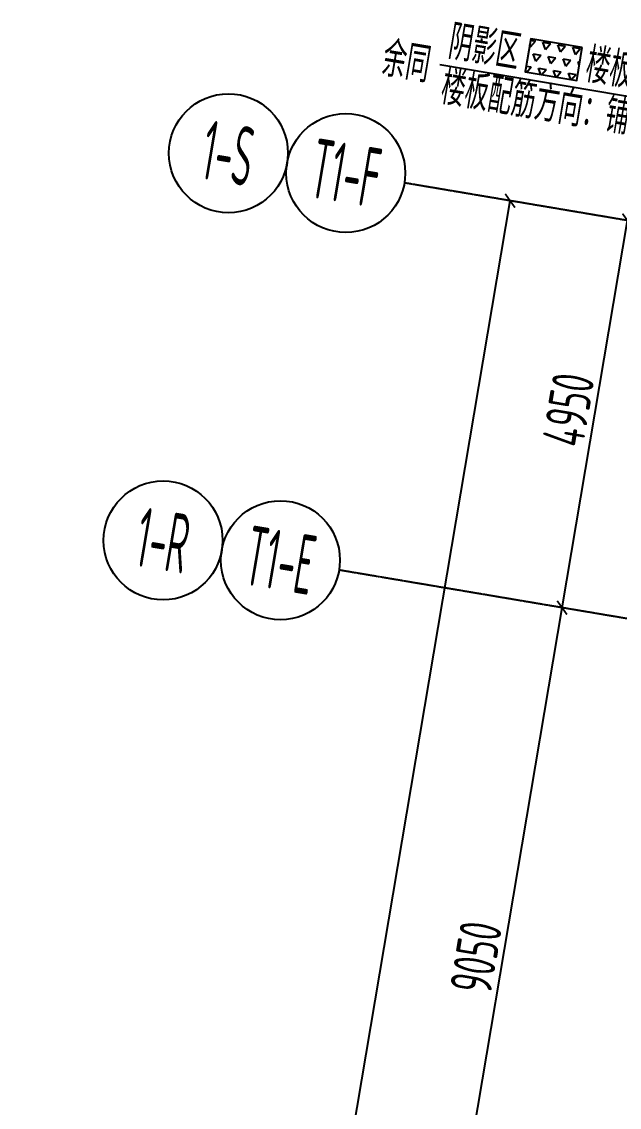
# Model space of a CAD drawing. Header units: inches. Extents: x 27 to 78955, y -206 to 80389.
# Drawn here: x 4326 to 11858, y 61271 to 74957 of the extents above; entities that cross this region are included whole.
import ezdxf
from ezdxf.enums import TextEntityAlignment as Align

# ---------------------------------------------------------------- set-up
doc = ezdxf.new("R2010")
doc.units = ezdxf.units.IN
doc.header["$MEASUREMENT"] = 0
doc.linetypes.add('T1-AXIS-150$0$CENTER', pattern=[2, 1.25, -0.25, 0.25, -0.25])
for name, color, linetype in [('T1-AXIS-150$0$0S-AXIS', 1, 'T1-AXIS-150$0$CENTER'), ('T1-AXIS-150$0$0S-AXIS-DIMS', 1, 'Continuous'), ('T1-AXIS-150$0$0S-TEXT', 4, 'Continuous'), ('T1-PLAN-F11$0$0S-SLAB-SYMB', 10, 'Continuous'), ('T1-PLAN-F11$0$0S-SLAB-TEXT', 4, 'Continuous')]:
    doc.layers.add(name, color=color, linetype=linetype)
doc.styles.add('T1-AXIS-150$0$XD2008', font='xd-hzs.shx', dxfattribs={"width": 0.7, "bigfont": 'xd-hztxt.shx'})
doc.styles.add('T1-PLAN-F11$0$样式 1', font='XD-HZS.shx', dxfattribs={"width": 0.7, "height": 525, "bigfont": 'xd-hztxt.shx'})
doc.dimstyles.new('T1-AXIS-150$0$XD150$0', dxfattribs={"dimscale": 150, "dimtxt": 3.5, "dimasz": 1, "dimexe": 1, "dimexo": 2, "dimgap": 0.5, "dimtad": 1, "dimdec": 0, "dimdsep": 46, "dimtxsty": 'T1-AXIS-150$0$XD2008', "dimblk": 'T1-AXIS-150$0$_ARCHTICK', "dimcen": 2.5, "dimclrt": 4, "dimaunit": 1, "dimadec": 0, "dimazin": 0, "dimtfac": 1, "dimtdec": 0, "dimtix": 1, "dimtmove": 0, "dimatfit": 3, "dimfxl": 1, "dimtolj": 1, "dimtzin": 0, "dimarcsym": 0})

# ---------------------------------------------------------------- blocks, each defined once
blk = doc.blocks.new('T1-AXIS-150$0$_ARCHTICK')
at = {"color": 0, "linetype": 'ByBlock', "const_width": 0.15}
blk.add_lwpolyline([(-0.5, -0.5), (0.5, 0.5)], dxfattribs=at)
blk = doc.blocks.new('*D148')
at = {"layer": 'Defpoints', "color": 0, "transparency": 16777216}
for p in [(12289003, 1284876), (12293440, 1284127), (12291935, 1275203)]:
    blk.add_point(p, dxfattribs=at)
at = {"layer": 'T1-AXIS-150$0$0S-AXIS-DIMS', "color": 0, "lineweight": -2, "transparency": 16777216}
for p, q in [((12287498, 1275952), (12289003, 1284876)), ((12293145, 1284177), (12288855, 1284901)), ((12291639, 1275253), (12287350, 1275977))]:
    blk.add_line(p, q, dxfattribs=at)
at = {"layer": 'T1-AXIS-150$0$0S-AXIS-DIMS', "color": 0, "lineweight": -2, "transparency": 16777216, "xscale": 150, "yscale": 150, "zscale": 150}
for p, rotation in [((12289003, 1284876), 80.42361606363728), ((12287498, 1275952), 260.4236160636373)]:
    blk.add_blockref('T1-AXIS-150$0$_ARCHTICK', p, dxfattribs=dict(at, rotation=rotation))
at = {"layer": 'T1-AXIS-150$0$0S-AXIS-DIMS', "color": 4, "transparency": 16777216, "insert": (12287918, 1280470), "char_height": 525, "attachment_point": 5, "rotation": 80.4236, "style": 'T1-AXIS-150$0$XD2008'}
blk.add_mtext('\\A1;9050', dxfattribs=at)
blk = doc.blocks.new('*D149')
at = {"layer": 'Defpoints', "color": 0, "transparency": 16777216}
for p in [(12289827, 1289757), (12294264, 1289008), (12293440, 1284127)]:
    blk.add_point(p, dxfattribs=at)
at = {"layer": 'T1-AXIS-150$0$0S-AXIS-DIMS', "color": 0, "lineweight": -2, "transparency": 16777216}
for p, q in [((12289003, 1284876), (12289827, 1289757)), ((12293968, 1289058), (12289679, 1289782)), ((12293145, 1284177), (12288855, 1284901))]:
    blk.add_line(p, q, dxfattribs=at)
at = {"layer": 'T1-AXIS-150$0$0S-AXIS-DIMS', "color": 0, "lineweight": -2, "transparency": 16777216, "xscale": 150, "yscale": 150, "zscale": 150}
for p, rotation in [((12289827, 1289757), 80.42361606363728), ((12289003, 1284876), 260.4236160636373)]:
    blk.add_blockref('T1-AXIS-150$0$_ARCHTICK', p, dxfattribs=dict(at, rotation=rotation))
at = {"layer": 'T1-AXIS-150$0$0S-AXIS-DIMS', "color": 4, "transparency": 16777216, "insert": (12289082, 1287372), "char_height": 525, "attachment_point": 5, "rotation": 80.4236, "style": 'T1-AXIS-150$0$XD2008'}
blk.add_mtext('\\A1;4950', dxfattribs=at)
blk = doc.blocks.new('*D150')
at = {"layer": 'Defpoints', "color": 0, "transparency": 16777216}
for p in [(12288348, 1290006), (12294264, 1289008), (12288108, 1252524)]:
    blk.add_point(p, dxfattribs=at)
at = {"layer": 'T1-AXIS-150$0$0S-AXIS-DIMS', "color": 0, "lineweight": -2, "transparency": 16777216}
for p, q in [((12293968, 1289058), (12288200, 1290031)), ((12282192, 1253522), (12288348, 1290006)), ((12287813, 1252574), (12282044, 1253547))]:
    blk.add_line(p, q, dxfattribs=at)
at = {"layer": 'T1-AXIS-150$0$0S-AXIS-DIMS', "color": 0, "lineweight": -2, "transparency": 16777216, "xscale": 150, "yscale": 150, "zscale": 150}
for p, rotation in [((12288348, 1290006), 80.42361603598395), ((12282192, 1253522), 260.423616035984)]:
    blk.add_blockref('T1-AXIS-150$0$_ARCHTICK', p, dxfattribs=dict(at, rotation=rotation))
at = {"layer": 'T1-AXIS-150$0$0S-AXIS-DIMS', "color": 4, "transparency": 16777216, "insert": (12284937, 1271820), "char_height": 525, "attachment_point": 5, "rotation": 80.4236, "style": 'T1-AXIS-150$0$XD2008'}
blk.add_mtext('\\A1;37000', dxfattribs=at)
blk = doc.blocks.new('T1-AXIS-150')
at = {"layer": 'T1-AXIS-150$0$0S-AXIS'}
for p, q in [((12337995.9, 1281629.9), (12287016.3, 1290230.8)), ((12337172.4, 1276748.9), (12286192.8, 1285349.8))]:
    blk.add_line(p, q, dxfattribs=at)
at = {"layer": 'T1-AXIS-150$0$0S-AXIS-DIMS'}
for centre in [(12284797.7, 1290605.1), (12286276.8, 1290355.6), (12283974.2, 1285724.1), (12285453.3, 1285474.6)]:
    blk.add_circle(centre, 750, dxfattribs=at)
at = {"layer": 'T1-AXIS-150$0$0S-TEXT', "style": 'T1-AXIS-150$0$XD2008', "width": 0.5}
for s, p in [('1-S', (12284797.7, 1290605.1)), ('T1-F', (12286276.8, 1290355.6)), ('1-R', (12283974.2, 1285724.1)), ('T1-E', (12285453.3, 1285474.6))]:
    blk.add_text(s, height=750, rotation=350.42362, dxfattribs=at).set_placement(p, align=Align.MIDDLE)
at = {"layer": 'T1-AXIS-150$0$0S-AXIS-DIMS'}
dim = blk.add_linear_dim(base=(12288347.5, 1290006.2), p1=(12288108.5, 1252523.6), p2=(12294263.9, 1289008), angle=80.42362, dimstyle='T1-AXIS-150$0$XD150$0', dxfattribs=at)
dim.commit()
dim.dimension.update_dxf_attribs({"geometry": '*D150', "text_midpoint": (12284937, 1271820.2)})
for base, p1, p2, picture, middle in [((12289826.6, 1289756.7), (12293440.4, 1284127), (12294263.9, 1289008), '*D149', (12289082.1, 1287372.3)), ((12289003.1, 1284875.7), (12291934.8, 1275203.1), (12293440.4, 1284127), '*D148', (12287917.5, 1280469.9))]:
    dim = blk.add_linear_dim(base=base, p1=p1, p2=p2, angle=260.42362, dimstyle='T1-AXIS-150$0$XD150$0', override={"dimtmove": 1}, dxfattribs=at)
    dim.commit()
    dim.dimension.update_dxf_attribs({"geometry": picture, "text_midpoint": middle})
blk = doc.blocks.new('T1-COLS-F10~F19')
blk.add_blockref('T1-AXIS-150', (0, 0))

msp = doc.modelspace()

# ---------------------------------------------------------------- hatches: boundary and pattern name
at = {"layer": 'T1-PLAN-F11$0$0S-SLAB-SYMB'}
h = msp.add_hatch(dxfattribs=at)
h.set_pattern_fill('TRIANG', color=8, scale=20)
h.set_pattern_definition([(50.4236, (49844.84, 69380.88), (-66.47656, 178.5248), [95.25, -95.25]), (110.4236, (49844.84, 69380.88), (-187.8453, 31.692), [95.25, -95.25]), (350.4236, (49811.6, 69470.15), (121.36876, 146.8328), [95.25, -95.25])])
h.paths.add_polyline_path([(11392.3, 74633.4), (10742.8, 74742.9), (10672.3, 74325), (11321.8, 74215.4)])

# ---------------------------------------------------------------- linework, layer by layer
msp.add_lwpolyline([(11392.3, 74633.4), (10742.8, 74742.9), (10672.3, 74325), (11321.8, 74215.4)], close=True, dxfattribs=at)
at = {"layer": 'T1-PLAN-F11$0$0S-SLAB-TEXT'}
msp.add_lwpolyline([(17673.5, 71038.7), (16065.5, 73319.5), (9595.1, 74411.2)], dxfattribs=at)

# ---------------------------------------------------------------- block references
msp.add_blockref('T1-COLS-F10~F19', (-12277865.7, -1217306.5))

# ---------------------------------------------------------------- texts
at = {"layer": 'T1-PLAN-F11$0$0S-SLAB-TEXT', "lineweight": 18, "style": 'T1-PLAN-F11$0$样式 1', "width": 0.7}
for s, p in [('阴影区     楼板配筋%%13210@150(双层双向)', (9682.7, 74493)), ('余同', (8844, 74283.2)), ('楼板配筋方向：铺板方向和垂直于铺板方向', (9586.2, 73924.4))]:
    msp.add_text(s, height=450, rotation=350.42362, dxfattribs=at).set_placement(p)

doc.saveas('drawing.dxf')
